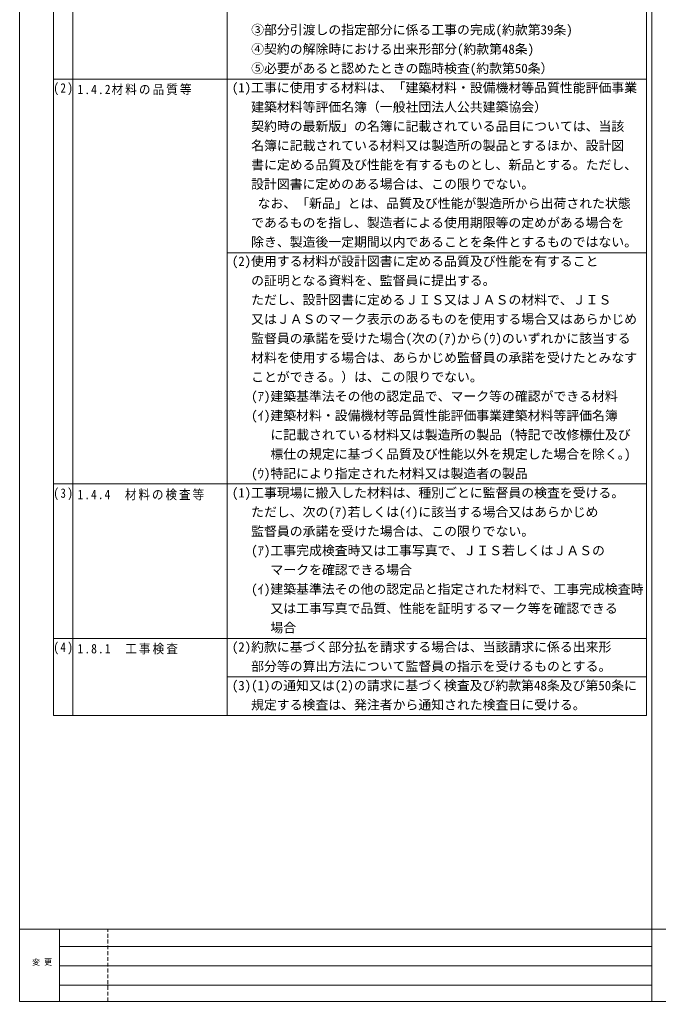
# Model space of a CAD drawing. Units: millimetres on the paper. Extents: x -396 to 396, y -283 to 286.
# Drawn here: x -395.6 to -196.9, y -283.5 to 22 of the extents above; entities that cross this region are included whole.
import ezdxf
from ezdxf.enums import TextEntityAlignment as Align

# ---------------------------------------------------------------- set-up
doc = ezdxf.new("R2010")
doc.units = ezdxf.units.MM
doc.linetypes.add('DASHED1', pattern=[1.8, 1.2, -0.6])
for name, color, linetype, lineweight in [('0-0', 4, 'Continuous', 9), ('0-1_文字', 7, 'Continuous', 9), ('E-0', 5, 'Continuous', 9)]:
    doc.layers.add(name, color=color, linetype=linetype, lineweight=lineweight)
doc.styles.add('ＭＳ ゴシック', font='')
doc.styles.get('ＭＳ ゴシック').set_extended_font_data('MS Gothic')

msp = doc.modelspace()

# ---------------------------------------------------------------- linework, layer by layer
at = {"layer": '0-0'}
for p, q in [((-385.077, -2.548), (-385.077, 105.452)), ((-379.077, -1.712), (-379.077, 105.452)), ((-331.077, -2.548), (-331.077, 105.452)), ((-200.593, -2.548), (-200.593, 105.452)), ((-385.077, 3.452), (-200.593, 3.452)), ((-385.077, -194.548), (-385.077, 3.452)), ((-379.077, -194.548), (-379.077, 3.452)), ((-331.077, -194.548), (-331.077, 3.452)), ((-200.593, -194.548), (-200.593, 3.452)), ((-331.077, -50.548), (-200.593, -50.548)), ((-385.077, -122.507), (-200.593, -122.507)), ((-385.077, -170.548), (-200.593, -170.548)), ((-331.077, -182.548), (-200.593, -182.548)), ((-385.077, -194.548), (-200.593, -194.548))]:
    msp.add_line(p, q, dxfattribs=at)
at = {"layer": 'E-0', "color": 7}
for p, q in [((-198.998, -261.048), (-198.998, 286.452)), ((-395.577, -261.048), (396.422, -261.048)), ((-383.177, -283.464), (-383.177, -261.048)), ((-198.998, -283.464), (-198.998, -261.048)), ((-383.177, -266.376), (-203.827, -266.376)), ((-203.827, -266.376), (-198.998, -266.376)), ((-383.177, -272.376), (-203.827, -272.376)), ((-203.827, -272.376), (-198.998, -272.376)), ((-383.177, -278.376), (-203.827, -278.376)), ((-203.827, -278.376), (-198.998, -278.376)), ((396.422, -283.464), (-395.577, -283.464))]:
    msp.add_line(p, q, dxfattribs=at)
at = {"layer": 'E-0', "color": 7, "linetype": 'DASHED1'}
msp.add_line((-368.177, -283.464), (-368.177, -261.048), dxfattribs=at)
at = {"layer": 'E-0', "color": 7}
msp.add_lwpolyline([(-395.577, -283.464), (-395.577, 286.452), (396.422, 286.452), (396.422, -283.464)], dxfattribs=at)

# ---------------------------------------------------------------- texts
at = {"layer": '0-1_文字', "style": 'ＭＳ ゴシック'}
for s, p in [('③部分引渡しの指定部分に係る工事の完成(約款第39条)', (-323.577, 16.452)), ('④契約の解除時における出来形部分(約款第48条)', (-323.577, 10.452)), ('⑤必要があると認めたときの臨時検査(約款第50条）', (-323.577, 4.452)), ('(1)工事に使用する材料は、「建築材料・設備機材等品質性能評価事業', (-329.577, -1.548)), ('\u3000 建築材料等評価名簿（一般社団法人公共建築協会）', (-329.577, -7.548)), ('\u3000 契約時の最新版」の名簿に記載されている品目については、当該', (-329.577, -13.548)), (' \u3000名簿に記載されている材料又は製造所の製品とするほか、設計図', (-329.577, -19.548)), ('\u3000 書に定める品質及び性能を有するものとし、新品とする。ただし、', (-329.577, -25.548)), ('   設計図書に定めのある場合は、この限りでない。', (-329.577, -31.548)), ('\u3000\u3000なお、「新品」とは、品質及び性能が製造所から出荷された状態', (-329.577, -37.548)), ('   であるものを指し、製造者による使用期限等の定めがある場合を', (-329.577, -43.548)), ('   除き、製造後一定期間以内であることを条件とするものではない。', (-329.577, -49.548)), ('(2)使用する材料が設計図書に定める品質及び性能を有すること', (-329.577, -55.548)), ('\u3000 の証明となる資料を、監督員に提出する。', (-329.577, -61.548)), ('\u3000 ただし、設計図書に定めるＪＩＳ又はＪＡＳの材料で、ＪＩＳ', (-329.577, -67.548)), ('\u3000 又はＪＡＳのマーク表示のあるものを使用する場合又はあらかじめ', (-329.577, -73.548)), ('\u3000 監督員の承諾を受けた場合(次の(ｱ)から(ｳ)のいずれかに該当する', (-329.577, -79.548)), ('\u3000 材料を使用する場合は、あらかじめ監督員の承諾を受けたとみなす', (-329.577, -85.548)), ('\u3000 ことができる。）は、この限りでない。', (-329.577, -91.548)), ('\u3000 (ｱ)建築基準法その他の認定品で、マーク等の確認ができる材料', (-329.577, -97.548)), (' \u3000(ｲ)建築材料・設備機材等品質性能評価事業建築材料等評価名簿', (-329.577, -103.548)), ('\u3000\u3000  に記載されている材料又は製造所の製品（特記で改修標仕及び', (-329.577, -109.548)), ('\u3000\u3000  標仕の規定に基づく品質及び性能以外を規定した場合を除く｡)', (-329.577, -115.548)), ('\u3000 (ｳ)特記により指定された材料又は製造者の製品', (-329.577, -121.588)), ('(1)工事現場に搬入した材料は、種別ごとに監督員の検査を受ける。', (-329.577, -127.588)), ('\u3000 ただし、次の(ｱ)若しくは(ｲ)に該当する場合又はあらかじめ', (-329.577, -133.548)), ('\u3000 監督員の承諾を受けた場合は、この限りでない。', (-329.577, -139.548)), ('\u3000 (ｱ)工事完成検査時又は工事写真で、ＪＩＳ若しくはＪＡＳの', (-329.577, -145.548)), ('\u3000\u3000  マークを確認できる場合', (-329.577, -151.548)), ('\u3000 (ｲ)建築基準法その他の認定品と指定された材料で、工事完成検査時', (-329.577, -157.548)), ('\u3000 \u3000 又は工事写真で品質、性能を証明するマーク等を確認できる', (-329.577, -163.548)), ('\u3000\u3000  場合', (-329.577, -169.548)), ('(2)約款に基づく部分払を請求する場合は、当該請求に係る出来形', (-329.577, -175.548)), ('\u3000 部分等の算出方法について監督員の指示を受けるものとする。', (-329.577, -181.548)), ('(3)(1)の通知又は(2)の請求に基づく検査及び約款第48条及び第50条に', (-329.577, -187.548)), ('\u3000 規定する検査は、発注者から通知された検査日に受ける。', (-329.577, -193.548))]:
    msp.add_text(s, height=2.933, dxfattribs=at).set_placement(p, align=Align.BOTTOM_LEFT)
at = {"layer": '0-1_文字', "char_height": 2.933, "attachment_point": 7, "style": 'ＭＳ ゴシック'}
for s, insert in [('\\T1.29;\\W0.85;(2)', (-385.077, -1.548)), ('\\T1.18;\\W0.9;1.4.2材料の品質等', (-377.577, -1.548)), ('\\T1.29;\\W0.85;(3)', (-385.077, -127.588)), ('\\T1.17;\\W0.9;1.4.4\u3000材料の検査等', (-377.577, -127.588)), ('\\T1.29;\\W0.85;(4)', (-385.077, -175.548)), ('\\T1.18;\\W0.9;1.8.1\u3000工事検査', (-377.577, -175.548))]:
    msp.add_mtext(s, dxfattribs=dict(at, insert=insert))
at = {"layer": 'E-0', "color": 7, "style": 'ＭＳ ゴシック', "width": 0.95}
msp.add_text('変 更', height=1.833, dxfattribs=at).set_placement((-391.677, -272.698), align=Align.BOTTOM_LEFT)

doc.saveas('drawing.dxf')
